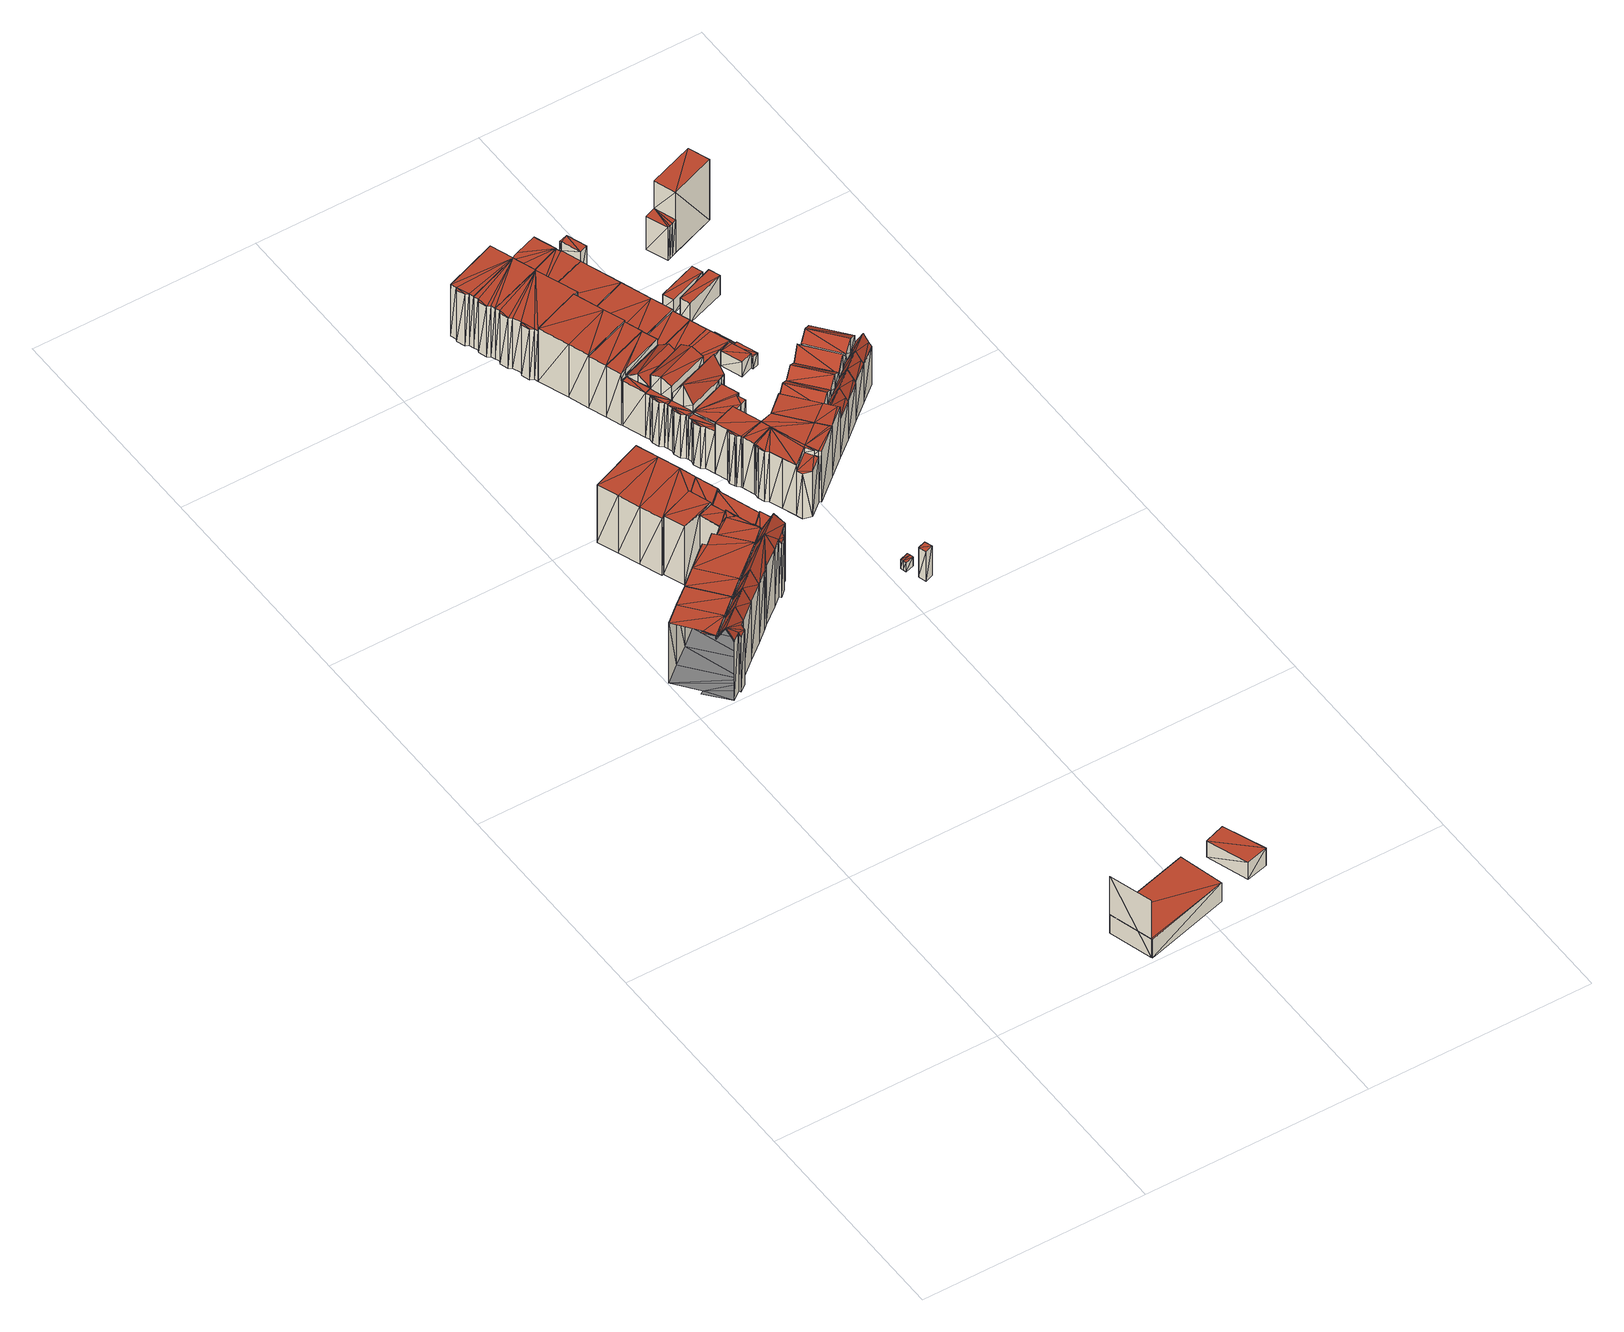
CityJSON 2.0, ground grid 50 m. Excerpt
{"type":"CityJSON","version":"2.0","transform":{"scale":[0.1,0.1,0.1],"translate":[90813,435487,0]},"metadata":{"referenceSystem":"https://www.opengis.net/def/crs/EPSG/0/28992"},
"CityObjects":{
"building1":{"type":"Building","attributes":{"TerrainHeight":0.61,"bron_tex":"UltraCAM-X 10cm juni 2008","voll_tex":"complete","bron_geo":"Lidar 15-30 punten - nov. 2008","status":"1"},"geometry":[{"type":"MultiSurface","lod":"2","boundaries":[[[0,1,2]],[[3,4,5]],[[0,2,3]],[[3,5,0]],[[6,7,8]],[[8,9,6]],[[10,11,12]],[[12,13,14]],[[14,10,12]],[[15,16,17]],[[17,18,19]],[[19,20,21]],[[22,15,17]],[[17,19,21]],[[21,22,17]],[[16,23,24]],[[24,17,16]],[[25,26,27]],[[28,29,30]],[[31,32,33]],[[34,25,27]],[[28,30,31]],[[31,33,34]],[[34,27,28]],[[28,31,34]],[[5,4,8]],[[8,7,5]],[[14,13,7]],[[7,6,14]],[[12,35,36]],[[37,11,18]],[[36,24,13]],[[13,12,36]],[[16,15,38]],[[34,25,15]],[[15,22,34]],[[33,34,22]],[[22,21,33]],[[32,33,21]],[[21,20,32]],[[31,32,20]],[[20,19,31]],[[30,31,19]],[[19,18,30]],[[37,17,39]],[[17,35,39]],[[26,27,2]],[[2,1,26]],[[24,23,0]],[[0,5,24]]],"semantics":{"surfaces":[{"type":"RoofSurface"},{"type":"GroundSurface"},{"type":"WallSurface"}],"values":[0,0,0,0,0,0,0,0,0,0,0,0,0,0,0,0,0,1,1,1,1,1,1,1,1,2,2,2,2,2,2,2,2,2,2,2,2,2,2,2,2,2,2,2,2,2,2,2,2,2]}}]},
"building2":{"type":"Building","attributes":{"TerrainHeight":0.63,"bron_tex":"UltraCAM-X 10cm juni 2008","voll_tex":"complete","bron_geo":"Lidar 15-30 punten - nov. 2008","status":"1"},"geometry":[{"type":"MultiSurface","lod":"2","boundaries":[[[40,41,1]],[[1,0,40]],[[42,43,16]],[[16,38,42]],[[43,44,23]],[[23,16,43]],[[25,26,45]],[[45,46,25]],[[25,46,42]],[[42,38,25]],[[45,26,1]],[[1,41,45]],[[23,44,40]],[[40,0,23]]],"semantics":{"surfaces":[{"type":"RoofSurface"},{"type":"GroundSurface"},{"type":"WallSurface"}],"values":[0,0,0,0,0,0,1,1,2,2,2,2,2,2]}}]},
"building3":{"type":"Building","attributes":{"TerrainHeight":3.37,"bron_tex":"UltraCAM-X 10cm juni 2008","voll_tex":"complete","bron_geo":"Lidar 15-30 punten - nov. 2008","status":"1"},"geometry":[{"type":"MultiSurface","lod":"2","boundaries":[[[47,48,49]],[[50,51,52]],[[52,53,47]],[[47,49,50]],[[50,52,47]],[[54,55,56]],[[56,57,58]],[[58,59,60]],[[60,54,56]],[[56,58,60]],[[56,55,61]],[[61,62,56]],[[54,55,48]],[[48,49,54]],[[60,54,49]],[[49,50,60]],[[59,60,50]],[[50,51,59]],[[58,59,51]],[[51,52,58]],[[57,58,52]],[[52,53,57]],[[56,57,53]],[[53,47,56]]],"semantics":{"surfaces":[{"type":"RoofSurface"},{"type":"GroundSurface"},{"type":"WallSurface"}],"values":[0,0,0,0,0,1,1,1,1,1,2,2,2,2,2,2,2,2,2,2,2,2,2,2]}}]},
"building4":{"type":"Building","attributes":{"TerrainHeight":0.52,"bron_tex":"UltraCAM-X 10cm juni 2008","voll_tex":"complete","bron_geo":"Lidar 15-30 punten - nov. 2008","status":"1"},"geometry":[{"type":"MultiSurface","lod":"2","boundaries":[[[63,64,65]],[[65,66,63]],[[67,68,69]],[[69,70,67]],[[68,71,72]],[[72,69,68]],[[46,45,73]],[[73,74,46]],[[46,74,67]],[[67,70,46]],[[43,42,70]],[[70,69,43]],[[44,43,69]],[[69,72,44]],[[73,45,65]],[[65,64,73]],[[72,71,63]],[[63,66,72]],[[41,40,66]],[[66,65,41]]],"semantics":{"surfaces":[{"type":"RoofSurface"},{"type":"GroundSurface"},{"type":"WallSurface"}],"values":[0,0,0,0,0,0,1,1,2,2,2,2,2,2,2,2,2,2,2,2]}}]},
"building5":{"type":"Building","attributes":{"TerrainHeight":0.45,"bron_tex":"UltraCAM-X 10cm juni 2008","voll_tex":"complete","bron_geo":"Lidar 15-30 punten - nov. 2008","status":"1"},"geometry":[{"type":"MultiSurface","lod":"2","boundaries":[[[75,76,64]],[[64,63,77]],[[77,78,79]],[[80,75,64]],[[77,79,80]],[[80,64,77]],[[81,82,83]],[[83,84,85]],[[86,81,83]],[[83,85,86]],[[83,87,88]],[[88,82,83]],[[89,90,91]],[[91,92,93]],[[94,74,73]],[[73,95,96]],[[89,91,93]],[[93,94,73]],[[73,96,89]],[[89,93,73]],[[97,98,83]],[[83,84,97]],[[93,92,84]],[[84,85,93]],[[94,93,85]],[[85,86,94]],[[74,94,86]],[[86,81,74]],[[68,67,81]],[[81,82,68]],[[98,99,87]],[[87,83,98]],[[71,68,82]],[[82,88,71]],[[95,73,64]],[[64,76,95]],[[96,95,76]],[[76,75,96]],[[89,96,75]],[[75,80,89]],[[90,89,80]],[[80,79,90]],[[91,90,79]],[[79,78,91]],[[100,101,78]],[[78,77,100]],[[88,87,77]],[[77,63,88]]],"semantics":{"surfaces":[{"type":"RoofSurface"},{"type":"GroundSurface"},{"type":"WallSurface"}],"values":[0,0,0,0,0,0,0,0,0,0,0,0,1,1,1,1,1,1,1,1,2,2,2,2,2,2,2,2,2,2,2,2,2,2,2,2,2,2,2,2,2,2,2,2,2,2,2,2]}}]},
"building6":{"type":"Building","attributes":{"TerrainHeight":0.44,"bron_tex":"UltraCAM-X 10cm juni 2008","voll_tex":"complete","bron_geo":"Lidar 15-30 punten - nov. 2008","status":"1"},"geometry":[{"type":"MultiSurface","lod":"2","boundaries":[[[102,103,104]],[[104,105,102]],[[106,107,108]],[[108,109,106]],[[106,109,104]],[[104,103,106]],[[107,106,103]],[[103,102,107]],[[109,108,105]],[[105,104,109]]],"semantics":{"surfaces":[{"type":"RoofSurface"},{"type":"GroundSurface"},{"type":"WallSurface"}],"values":[0,0,1,1,2,2,2,2,2,2]}}]},
"building7":{"type":"Building","attributes":{"TerrainHeight":0.46,"bron_tex":"UltraCAM-X 10cm juni 2008","voll_tex":"complete","bron_geo":"Lidar 15-30 punten - nov. 2008","status":"1"},"geometry":[{"type":"MultiSurface","lod":"2","boundaries":[[[110,111,102]],[[102,105,110]],[[112,113,108]],[[108,107,112]],[[112,107,102]],[[102,111,112]],[[108,113,110]],[[110,105,108]]],"semantics":{"surfaces":[{"type":"RoofSurface"},{"type":"GroundSurface"},{"type":"WallSurface"}],"values":[0,0,1,1,2,2,2,2]}}]},
"building8":{"type":"Building","attributes":{"TerrainHeight":0.47,"bron_tex":"UltraCAM-X 10cm juni 2008","voll_tex":"complete","bron_geo":"Lidar 15-30 punten - nov. 2008","status":"1"},"geometry":[{"type":"MultiSurface","lod":"2","boundaries":[[[114,115,111]],[[111,110,116]],[[116,117,114]],[[114,111,116]],[[118,119,113]],[[113,112,120]],[[120,118,113]],[[120,112,111]],[[111,115,120]],[[121,120,115]],[[115,114,121]],[[118,121,114]],[[114,117,118]],[[119,118,117]],[[117,116,119]],[[113,119,116]],[[116,110,113]]],"semantics":{"surfaces":[{"type":"RoofSurface"},{"type":"GroundSurface"},{"type":"WallSurface"}],"values":[0,0,0,0,1,1,1,2,2,2,2,2,2,2,2,2,2]}}]},
"building9":{"type":"Building","attributes":{"TerrainHeight":0.47,"bron_tex":"UltraCAM-X 10cm juni 2008","voll_tex":"complete","bron_geo":"Lidar 15-30 punten - nov. 2008","status":"1"},"geometry":[{"type":"MultiSurface","lod":"2","boundaries":[[[122,123,124]],[[124,125,126]],[[126,122,124]],[[127,128,129]],[[129,130,127]],[[131,127,130]],[[130,132,131]],[[133,134,118]],[[118,120,135]],[[135,133,118]],[[129,130,136]],[[136,120,129]],[[135,120,129]],[[129,128,135]],[[137,138,128]],[[128,127,137]],[[136,121,132]],[[132,130,136]],[[139,137,127]],[[127,131,139]],[[121,118,122]],[[122,123,121]],[[131,132,123]],[[123,124,131]],[[140,141,124]],[[124,125,140]],[[134,133,125]],[[125,126,134]],[[118,134,126]],[[126,122,118]]],"semantics":{"surfaces":[{"type":"RoofSurface"},{"type":"GroundSurface"},{"type":"WallSurface"}],"values":[0,0,0,0,0,0,0,1,1,1,2,2,2,2,2,2,2,2,2,2,2,2,2,2,2,2,2,2,2,2]}}]},
"building10":{"type":"Building","attributes":{"TerrainHeight":0.56,"bron_tex":"UltraCAM-X 10cm juni 2008","voll_tex":"complete","bron_geo":"Lidar 15-30 punten - nov. 2008","status":"1"},"geometry":[{"type":"MultiSurface","lod":"2","boundaries":[[[142,143,101]],[[101,100,144]],[[144,145,146]],[[146,147,142]],[[142,101,144]],[[144,146,142]],[[148,149,150]],[[150,151,148]],[[152,153,150]],[[150,149,154]],[[155,156,157]],[[150,154,158]],[[155,157,152]],[[152,150,158]],[[158,155,152]],[[159,160,98]],[[98,97,161]],[[161,162,163]],[[164,165,159]],[[159,98,161]],[[161,163,164]],[[164,159,161]],[[160,166,99]],[[99,98,160]],[[167,168,169]],[[169,170,171]],[[171,172,173]],[[174,175,176]],[[177,178,179]],[[180,92,91]],[[91,181,167]],[[169,171,173]],[[182,174,176]],[[177,179,180]],[[180,91,167]],[[169,173,182]],[[182,176,177]],[[180,167,169]],[[169,182,177]],[[177,180,169]],[[183,184,151]],[[151,150,183]],[[185,183,150]],[[150,153,185]],[[171,170,153]],[[153,152,171]],[[172,171,152]],[[152,157,172]],[[173,172,157]],[[157,156,173]],[[182,173,156]],[[156,155,182]],[[174,182,155]],[[155,158,174]],[[175,174,158]],[[158,154,175]],[[154,149,186]],[[186,159,154]],[[149,187,160]],[[160,186,149]],[[176,175,159]],[[159,165,176]],[[177,176,165]],[[165,164,177]],[[178,177,164]],[[164,163,178]],[[179,178,163]],[[163,162,179]],[[180,179,162]],[[162,161,180]],[[92,180,161]],[[161,97,92]],[[187,148,166]],[[166,160,187]],[[181,91,101]],[[101,143,181]],[[188,189,143]],[[143,142,188]],[[190,188,142]],[[142,147,190]],[[191,190,147]],[[147,146,191]],[[192,191,146]],[[146,145,192]],[[148,151,145]],[[145,144,148]],[[99,166,144]],[[144,100,99]]],"semantics":{"surfaces":[{"type":"RoofSurface"},{"type":"GroundSurface"},{"type":"WallSurface"}],"values":[0,0,0,0,0,0,0,0,0,0,0,0,0,0,0,0,0,0,0,0,0,0,0,0,1,1,1,1,1,1,1,1,1,1,1,1,1,1,1,1,2,2,2,2,2,2,2,2,2,2,2,2,2,2,2,2,2,2,2,2,2,2,2,2,2,2,2,2,2,2,2,2,2,2,2,2,2,2,2,2,2,2,2,2,2,2,2,2]}}]},
"building11":{"type":"Building","attributes":{"TerrainHeight":1.01,"bron_tex":"UltraCAM-X 10cm juni 2008","voll_tex":"complete","bron_geo":"Lidar 15-30 punten - nov. 2008","status":"1"},"geometry":[{"type":"MultiSurface","lod":"2","boundaries":[[[193,189,188]],[[190,191,192]],[[193,188,190]],[[190,192,193]],[[141,140,194]],[[195,194,140]],[[140,196,197]],[[197,195,140]],[[183,185,138]],[[138,137,183]],[[184,183,137]],[[137,139,184]],[[135,133,198]],[[198,181,167]],[[168,169,170]],[[135,198,167]],[[167,168,170]],[[170,135,167]],[[170,135,138]],[[138,185,170]],[[195,197,189]],[[189,193,195]],[[184,199,193]],[[193,192,184]],[[200,139,141]],[[141,194,200]],[[199,200,194]],[[194,195,199]],[[198,181,197]],[[197,196,198]],[[133,198,196]],[[196,140,133]]],"semantics":{"surfaces":[{"type":"RoofSurface"},{"type":"GroundSurface"},{"type":"WallSurface"}],"values":[0,0,0,0,0,0,0,0,0,0,0,0,1,1,1,1,1,1,2,2,2,2,2,2,2,2,2,2,2,2,2,2]}}]},
"building12":{"type":"Building","attributes":{"TerrainHeight":3.46,"bron_tex":"UltraCAM-X 10cm juni 2008","voll_tex":"complete","bron_geo":"Lidar 15-30 punten - nov. 2008","status":"1"},"geometry":[{"type":"MultiSurface","lod":"2","boundaries":[[[201,202,203]],[[203,204,201]],[[205,206,207]],[[207,208,205]],[[208,207,203]],[[203,202,208]],[[205,208,202]],[[202,201,205]],[[206,205,201]],[[201,204,206]],[[207,206,204]],[[204,203,207]]],"semantics":{"surfaces":[{"type":"RoofSurface"},{"type":"GroundSurface"},{"type":"WallSurface"}],"values":[0,0,1,1,2,2,2,2,2,2,2,2]}}]},
"building13":{"type":"Building","attributes":{"TerrainHeight":2.29,"bron_tex":"UltraCAM-X 10cm juni 2008","voll_tex":"complete","bron_geo":"Lidar 15-30 punten - nov. 2008","status":"1"},"geometry":[{"type":"MultiSurface","lod":"2","boundaries":[[[209,210,211]],[[211,212,213]],[[213,209,211]],[[214,215,216]],[[217,218,219]],[[219,220,221]],[[221,211,210]],[[210,214,216]],[[217,219,221]],[[221,210,216]],[[216,217,221]],[[222,223,224]],[[224,225,226]],[[226,227,228]],[[229,230,231]],[[231,232,222]],[[222,224,226]],[[226,228,229]],[[229,231,222]],[[222,226,229]],[[233,234,213]],[[213,212,233]],[[235,228,212]],[[212,211,235]],[[236,223,216]],[[216,215,236]],[[224,236,215]],[[215,214,224]],[[225,224,214]],[[214,210,225]],[[229,235,211]],[[211,221,229]],[[230,229,221]],[[221,220,230]],[[231,230,220]],[[220,219,231]],[[232,231,219]],[[219,218,232]],[[222,232,218]],[[218,217,222]],[[223,222,217]],[[217,216,223]]],"semantics":{"surfaces":[{"type":"RoofSurface"},{"type":"GroundSurface"},{"type":"WallSurface"}],"values":[0,0,0,0,0,0,0,0,0,0,0,1,1,1,1,1,1,1,1,1,2,2,2,2,2,2,2,2,2,2,2,2,2,2,2,2,2,2,2,2,2,2]}}]},
"building14":{"type":"Building","attributes":{"TerrainHeight":2.46,"bron_tex":"UltraCAM-X 10cm juni 2008","voll_tex":"complete","bron_geo":"Lidar 15-30 punten - nov. 2008","status":"1"},"geometry":[{"type":"MultiSurface","lod":"2","boundaries":[[[237,238,239]],[[240,241,242]],[[242,243,244]],[[244,245,240]],[[240,242,244]],[[237,239,234]],[[234,233,246]],[[246,247,248]],[[249,250,251]],[[251,237,234]],[[234,246,248]],[[249,251,234]],[[234,248,249]],[[252,228,227]],[[227,253,254]],[[254,255,256]],[[257,258,259]],[[259,252,227]],[[227,254,256]],[[257,259,227]],[[227,256,257]],[[241,240,238]],[[238,237,241]],[[254,253,245]],[[245,244,254]],[[243,244,254]],[[254,255,243]],[[260,255,243]],[[243,242,260]],[[252,259,247]],[[247,246,252]],[[228,252,246]],[[246,233,228]],[[242,241,237]],[[237,251,242]],[[256,260,251]],[[251,250,256]],[[257,256,250]],[[250,249,257]],[[258,257,249]],[[249,248,258]],[[259,258,248]],[[248,247,259]]],"semantics":{"surfaces":[{"type":"RoofSurface"},{"type":"GroundSurface"},{"type":"WallSurface"}],"values":[0,0,0,0,0,0,0,0,0,0,0,0,0,1,1,1,1,1,1,1,1,2,2,2,2,2,2,2,2,2,2,2,2,2,2,2,2,2,2,2,2,2,2]}}]},
"building15":{"type":"Building","attributes":{"TerrainHeight":3.62,"bron_tex":"UltraCAM-X 10cm juni 2008","voll_tex":"complete","bron_geo":"Lidar 15-30 punten - nov. 2008","status":"1"},"geometry":[{"type":"MultiSurface","lod":"2","boundaries":[[[261,262,263]],[[263,264,261]],[[265,261,264]],[[264,266,265]],[[267,268,269]],[[269,270,267]],[[270,269,263]],[[263,262,270]],[[271,270,262]],[[262,261,271]],[[269,272,264]],[[264,263,269]],[[267,271,261]],[[261,265,267]],[[268,267,265]],[[265,266,268]],[[272,268,266]],[[266,264,272]]],"semantics":{"surfaces":[{"type":"RoofSurface"},{"type":"GroundSurface"},{"type":"WallSurface"}],"values":[0,0,0,0,1,1,2,2,2,2,2,2,2,2,2,2,2,2]}}]},
"building16":{"type":"Building","attributes":{"TerrainHeight":3.78,"bron_tex":"UltraCAM-X 10cm juni 2008","voll_tex":"complete","bron_geo":"Lidar 15-30 punten - nov. 2008","status":"1"},"geometry":[{"type":"MultiSurface","lod":"2","boundaries":[[[273,274,275]],[[275,276,273]],[[277,278,279]],[[279,280,277]],[[278,277,275]],[[275,274,278]],[[279,278,274]],[[274,273,279]],[[280,279,273]],[[273,276,280]],[[277,280,276]],[[276,275,277]]],"semantics":{"surfaces":[{"type":"RoofSurface"},{"type":"GroundSurface"},{"type":"WallSurface"}],"values":[0,0,1,1,2,2,2,2,2,2,2,2]}}]},
"building17":{"type":"Building","attributes":{"TerrainHeight":2.05,"bron_tex":"UltraCAM-X 10cm juni 2008","voll_tex":"complete","bron_geo":"Lidar 15-30 punten - nov. 2008","status":"1"},"geometry":[{"type":"MultiSurface","lod":"2","boundaries":[[[281,282,283]],[[284,285,286]],[[287,288,281]],[[281,283,284]],[[284,286,287]],[[287,281,284]],[[289,290,291]],[[291,292,293]],[[294,295,296]],[[296,289,291]],[[291,293,294]],[[294,296,291]],[[297,298,299]],[[299,300,301]],[[302,223,224]],[[303,304,305]],[[305,306,307]],[[307,297,299]],[[299,301,302]],[[302,224,303]],[[303,305,307]],[[307,299,302]],[[302,303,307]],[[223,236,281]],[[281,288,223]],[[302,223,288]],[[288,287,302]],[[301,302,287]],[[287,286,301]],[[300,301,286]],[[286,285,300]],[[299,300,285]],[[285,284,299]],[[298,299,284]],[[284,283,298]],[[307,308,291]],[[291,292,307]],[[306,307,292]],[[292,293,306]],[[305,306,293]],[[293,294,305]],[[304,305,294]],[[294,295,304]],[[303,304,295]],[[295,296,303]],[[224,303,296]],[[296,289,224]],[[236,224,289]],[[289,290,236]],[[282,281,290]],[[290,291,282]]],"semantics":{"surfaces":[{"type":"RoofSurface"},{"type":"GroundSurface"},{"type":"WallSurface"}],"values":[0,0,0,0,0,0,0,0,0,0,0,0,1,1,1,1,1,1,1,1,1,1,1,2,2,2,2,2,2,2,2,2,2,2,2,2,2,2,2,2,2,2,2,2,2,2,2,2,2,2,2]}}]},
"building18":{"type":"Building","attributes":{"TerrainHeight":1.52,"bron_tex":"UltraCAM-X 10cm juni 2008","voll_tex":"complete","bron_geo":"Lidar 15-30 punten - nov. 2008","status":"1"},"geometry":[{"type":"MultiSurface","lod":"2","boundaries":[[[309,310,311]],[[312,313,314]],[[315,316,309]],[[309,311,312]],[[312,314,315]],[[315,309,312]],[[317,318,319]],[[319,320,317]],[[318,321,322]],[[322,319,318]],[[323,324,325]],[[325,326,327]],[[328,329,330]],[[330,323,325]],[[325,327,328]],[[328,330,325]],[[326,331,318]],[[318,317,326]],[[332,326,317]],[[317,320,332]],[[333,309,320]],[[320,319,333]],[[325,334,322]],[[322,321,325]],[[331,325,321]],[[321,318,331]],[[310,333,319]],[[319,322,310]],[[335,336,309]],[[309,316,335]],[[328,327,316]],[[316,315,328]],[[329,328,315]],[[315,314,329]],[[330,329,314]],[[314,313,330]],[[323,330,313]],[[313,312,323]],[[324,323,312]],[[312,311,324]]],"semantics":{"surfaces":[{"type":"RoofSurface"},{"type":"GroundSurface"},{"type":"WallSurface"}],"values":[0,0,0,0,0,0,0,0,0,0,1,1,1,1,1,1,2,2,2,2,2,2,2,2,2,2,2,2,2,2,2,2,2,2,2,2,2,2,2,2]}}]},
"building19":{"type":"Building","attributes":{"TerrainHeight":1.63,"bron_tex":"UltraCAM-X 10cm juni 2008","voll_tex":"complete","bron_geo":"Lidar 15-30 punten - nov. 2008","status":"1"},"geometry":[{"type":"MultiSurface","lod":"2","boundaries":[[[337,338,339]],[[339,340,337]],[[341,337,340]],[[340,342,343]],[[343,344,341]],[[341,340,343]],[[345,336,335]],[[346,347,348]],[[349,350,345]],[[345,335,346]],[[346,348,349]],[[349,345,346]],[[351,327,326]],[[326,352,307]],[[307,297,298]],[[353,354,355]],[[355,351,326]],[[326,307,298]],[[353,355,326]],[[326,298,353]],[[326,332,339]],[[339,338,326]],[[356,326,338]],[[338,337,356]],[[336,357,340]],[[340,339,336]],[[352,356,337]],[[337,341,352]],[[307,352,341]],[[341,344,307]],[[297,307,344]],[[344,343,297]],[[308,297,343]],[[343,342,308]],[[357,345,342]],[[342,340,357]],[[283,282,345]],[[345,350,283]],[[353,298,350]],[[350,349,353]],[[354,353,349]],[[349,348,354]],[[355,354,348]],[[348,347,355]],[[351,355,347]],[[347,346,351]],[[327,351,346]],[[346,335,327]]],"semantics":{"surfaces":[{"type":"RoofSurface"},{"type":"GroundSurface"},{"type":"WallSurface"}],"values":[0,0,0,0,0,0,0,0,0,0,0,0,1,1,1,1,1,1,1,1,2,2,2,2,2,2,2,2,2,2,2,2,2,2,2,2,2,2,2,2,2,2,2,2,2,2,2,2]}}]},
"building20":{"type":"Building","attributes":{"TerrainHeight":2.37,"bron_tex":"UltraCAM-X 10cm juni 2008","voll_tex":"complete","bron_geo":"Lidar 15-30 punten - nov. 2008","status":"1"},"geometry":[{"type":"MultiSurface","lod":"2","boundaries":[[[358,359,360]],[[360,361,362]],[[362,363,364]],[[364,358,360]],[[360,362,364]],[[359,365,210]],[[210,209,213]],[[213,360,359]],[[359,210,213]],[[366,367,368]],[[369,370,225]],[[225,226,227]],[[227,253,371]],[[371,372,373]],[[373,369,225]],[[225,227,371]],[[371,373,225]],[[372,373,364]],[[364,363,372]],[[371,372,363]],[[363,362,371]],[[366,368,362]],[[362,361,366]],[[239,238,361]],[[361,360,239]],[[370,225,210]],[[210,365,370]],[[234,239,360]],[[360,213,234]],[[253,371,368]],[[368,367,253]],[[240,245,367]],[[367,366,240]]],"semantics":{"surfaces":[{"type":"RoofSurface"},{"type":"GroundSurface"},{"type":"WallSurface"}],"values":[0,0,0,0,0,0,0,0,0,0,1,1,1,1,1,1,1,2,2,2,2,2,2,2,2,2,2,2,2,2,2,2,2]}}]},
"building21":{"type":"Building","attributes":{"TerrainHeight":0.68,"bron_tex":"UltraCAM-X 10cm juni 2008","voll_tex":"complete","bron_geo":"Lidar 15-30 punten - nov. 2008","status":"1"},"geometry":[{"type":"MultiSurface","lod":"2","boundaries":[[[374,375,376]],[[377,378,379]],[[380,381,374]],[[374,376,377]],[[377,379,380]],[[380,374,377]],[[382,383,384]],[[384,385,386]],[[387,382,384]],[[384,386,388]],[[388,387,384]],[[389,390,391]],[[392,393,394]],[[394,395,396]],[[397,398,399]],[[399,389,391]],[[400,392,394]],[[394,396,397]],[[397,399,391]],[[391,400,394]],[[394,397,391]],[[400,391,382]],[[382,387,400]],[[401,402,386]],[[386,385,401]],[[403,404,384]],[[384,383,403]],[[405,406,407]],[[407,375,405]],[[408,409,410]],[[410,407,408]],[[409,411,412]],[[412,410,409]],[[413,414,376]],[[376,412,413]],[[383,382,375]],[[375,374,383]],[[415,416,374]],[[374,381,415]],[[397,396,381]],[[381,380,397]],[[398,397,380]],[[380,379,398]],[[399,398,379]],[[379,378,399]],[[389,399,378]],[[378,377,389]],[[390,389,377]],[[377,376,390]]],"semantics":{"surfaces":[{"type":"RoofSurface"},{"type":"GroundSurface"},{"type":"WallSurface"}],"values":[0,0,0,0,0,0,0,0,0,0,0,1,1,1,1,1,1,1,1,1,1,2,2,2,2,2,2,2,2,2,2,2,2,2,2,2,2,2,2,2,2,2,2,2,2,2,2,2,2]}}]},
"building22":{"type":"Building","attributes":{"TerrainHeight":0.81,"bron_tex":"UltraCAM-X 10cm juni 2008","voll_tex":"complete","bron_geo":"Lidar 15-30 punten - nov. 2008","status":"1"},"geometry":[{"type":"MultiSurface","lod":"2","boundaries":[[[417,418,416]],[[416,415,419]],[[419,420,421]],[[422,417,416]],[[416,419,421]],[[421,422,416]],[[423,424,404]],[[404,403,425]],[[425,426,427]],[[423,404,425]],[[425,427,423]],[[428,396,395]],[[395,429,430]],[[430,431,432]],[[432,433,434]],[[434,435,436]],[[436,428,395]],[[430,432,434]],[[434,436,395]],[[395,430,434]],[[437,438,426]],[[426,425,437]],[[425,403,416]],[[416,418,425]],[[439,440,418]],[[418,417,439]],[[434,433,417]],[[417,422,434]],[[435,434,422]],[[422,421,435]],[[436,435,421]],[[421,420,436]],[[428,436,420]],[[420,419,428]],[[396,428,419]],[[419,415,396]]],"semantics":{"surfaces":[{"type":"RoofSurface"},{"type":"GroundSurface"},{"type":"WallSurface"}],"values":[0,0,0,0,0,0,0,0,0,0,0,1,1,1,1,1,1,1,1,1,2,2,2,2,2,2,2,2,2,2,2,2,2,2,2,2]}}]},
"building23":{"type":"Building","attributes":{"TerrainHeight":0.9,"bron_tex":"UltraCAM-X 10cm juni 2008","voll_tex":"complete","bron_geo":"Lidar 15-30 punten - nov. 2008","status":"1"},"geometry":[{"type":"MultiSurface","lod":"2","boundaries":[[[441,442,440]],[[440,439,443]],[[443,444,445]],[[446,447,448]],[[449,441,440]],[[440,443,445]],[[446,448,449]],[[440,445,450]],[[446,449,440]],[[440,450,446]],[[437,438,451]],[[451,452,437]],[[453,433,432]],[[432,454,455]],[[456,457,458]],[[459,460,461]],[[461,453,432]],[[432,455,456]],[[456,458,462]],[[459,461,432]],[[432,456,462]],[[462,459,432]],[[454,432,438]],[[438,451,454]],[[463,454,451]],[[451,452,463]],[[452,437,440]],[[440,442,452]],[[455,463,442]],[[442,441,455]],[[456,455,441]],[[441,449,456]],[[457,456,449]],[[449,448,457]],[[458,457,448]],[[448,447,458]],[[462,458,447]],[[447,446,462]],[[459,462,446]],[[446,450,459]],[[460,459,450]],[[450,445,460]],[[461,460,445]],[[445,444,461]],[[453,461,444]],[[444,443,453]],[[433,453,443]],[[443,439,433]]],"semantics":{"surfaces":[{"type":"RoofSurface"},{"type":"GroundSurface"},{"type":"WallSurface"}],"values":[0,0,0,0,0,0,0,0,0,0,0,0,1,1,1,1,1,1,1,1,1,1,2,2,2,2,2,2,2,2,2,2,2,2,2,2,2,2,2,2,2,2,2,2,2,2,2,2]}}]},
"building24":{"type":"Building","attributes":{"TerrainHeight":0.99,"bron_tex":"UltraCAM-X 10cm juni 2008","voll_tex":"complete","bron_geo":"Lidar 15-30 punten - nov. 2008","status":"1"},"geometry":[{"type":"MultiSurface","lod":"2","boundaries":[[[464,465,466]],[[466,467,464]],[[468,469,470]],[[470,471,468]],[[472,451,452]],[[452,473,472]],[[455,454,474]],[[474,475,455]],[[476,455,466]],[[466,465,476]],[[471,470,465]],[[465,464,471]],[[455,475,467]],[[467,466,455]],[[463,476,470]],[[470,469,463]],[[473,452,469]],[[469,468,473]],[[477,478,468]],[[468,471,477]],[[454,463,452]],[[452,451,454]],[[474,454,451]],[[451,472,474]]],"semantics":{"surfaces":[{"type":"RoofSurface"},{"type":"GroundSurface"},{"type":"WallSurface"}],"values":[0,0,0,0,0,0,1,1,2,2,2,2,2,2,2,2,2,2,2,2,2,2,2,2]}}]},
"building25":{"type":"Building","attributes":{"TerrainHeight":1.03,"bron_tex":"UltraCAM-X 10cm juni 2008","voll_tex":"complete","bron_geo":"Lidar 15-30 punten - nov. 2008","status":"1"},"geometry":[{"type":"MultiSurface","lod":"2","boundaries":[[[479,480,464]],[[464,467,479]],[[481,482,478]],[[478,477,481]],[[483,484,472]],[[472,473,483]],[[475,474,485]],[[485,486,475]],[[481,477,464]],[[464,480,481]],[[487,488,480]],[[480,479,487]],[[475,486,479]],[[479,467,475]],[[483,473,478]],[[478,482,483]],[[489,490,482]],[[482,481,489]],[[485,474,472]],[[472,484,485]],[[491,492,484]],[[484,483,491]]],"semantics":{"surfaces":[{"type":"RoofSurface"},{"type":"GroundSurface"},{"type":"WallSurface"}],"values":[0,0,0,0,0,0,1,1,2,2,2,2,2,2,2,2,2,2,2,2,2,2]}}]},
"building26":{"type":"Building","attributes":{"TerrainHeight":1.4,"bron_tex":"UltraCAM-X 10cm juni 2008","voll_tex":"complete","bron_geo":"Lidar 15-30 punten - nov. 2008","status":"1"},"geometry":[{"type":"MultiSurface","lod":"2","boundaries":[[[493,494,488]],[[488,487,493]],[[495,496,490]],[[490,489,495]],[[497,498,492]],[[492,491,497]],[[486,485,499]],[[499,500,486]],[[495,489,488]],[[488,494,495]],[[501,502,494]],[[494,493,501]],[[486,500,493]],[[493,487,486]],[[497,491,490]],[[490,496,497]],[[503,504,496]],[[496,495,503]],[[499,485,492]],[[492,498,499]],[[505,506,498]],[[498,497,505]]],"semantics":{"surfaces":[{"type":"RoofSurface"},{"type":"GroundSurface"},{"type":"WallSurface"}],"values":[0,0,0,0,0,0,1,1,2,2,2,2,2,2,2,2,2,2,2,2,2,2]}}]},
"building27":{"type":"Building","attributes":{"TerrainHeight":1.53,"bron_tex":"UltraCAM-X 10cm juni 2008","voll_tex":"complete","bron_geo":"Lidar 15-30 punten - nov. 2008","status":"1"},"geometry":[{"type":"MultiSurface","lod":"2","boundaries":[[[507,508,502]],[[502,501,509]],[[509,507,502]],[[510,511,512]],[[512,513,510]],[[514,515,504]],[[504,503,514]],[[516,517,506]],[[506,505,516]],[[518,519,520]],[[520,521,518]],[[522,523,524]],[[524,525,522]],[[500,499,526]],[[526,527,500]],[[514,503,502]],[[502,508,514]],[[524,523,508]],[[508,507,524]],[[520,519,507]],[[507,509,520]],[[500,528,509]],[[509,501,500]],[[515,514,512]],[[512,511,515]],[[516,529,511]],[[511,510,516]],[[529,505,504]],[[504,515,529]],[[526,499,506]],[[506,517,526]],[[513,512,523]],[[523,522,513]],[[519,518,525]],[[525,524,519]],[[528,527,521]],[[521,520,528]]],"semantics":{"surfaces":[{"type":"RoofSurface"},{"type":"GroundSurface"},{"type":"WallSurface"}],"values":[0,0,0,0,0,0,0,0,0,0,0,0,0,1,1,2,2,2,2,2,2,2,2,2,2,2,2,2,2,2,2,2,2,2,2,2,2]}}]},
"building28":{"type":"Building","attributes":{"TerrainHeight":1.43,"bron_tex":"UltraCAM-X 10cm juni 2008","voll_tex":"complete","bron_geo":"Lidar 15-30 punten - nov. 2008","status":"1"},"geometry":[{"type":"MultiSurface","lod":"2","boundaries":[[[530,531,532]],[[532,533,534]],[[534,530,532]],[[535,536,537]],[[537,538,539]],[[539,540,541]],[[541,535,537]],[[537,539,541]],[[542,543,544]],[[544,545,542]],[[546,547,548]],[[548,549,546]],[[550,547,546]],[[546,551,550]],[[526,527,324]],[[552,553,554]],[[555,526,324]],[[552,554,555]],[[555,324,325]],[[556,552,555]],[[555,325,556]],[[510,513,533]],[[533,532,510]],[[538,537,532]],[[532,531,538]],[[556,557,531]],[[531,530,556]],[[325,556,530]],[[530,534,325]],[[517,516,537]],[[537,536,517]],[[555,526,536]],[[536,535,555]],[[558,559,535]],[[535,541,558]],[[560,561,541]],[[541,540,560]],[[552,553,540]],[[540,539,552]],[[557,552,539]],[[539,538,557]],[[522,525,549]],[[549,548,522]],[[547,548,533]],[[533,562,547]],[[544,563,546]],[[546,549,544]],[[534,562,547]],[[547,550,534]],[[551,550,325]],[[325,334,551]],[[563,543,551]],[[551,546,563]],[[518,521,545]],[[545,544,518]],[[311,310,543]],[[543,542,311]],[[527,324,542]],[[542,545,527]]],"semantics":{"surfaces":[{"type":"RoofSurface"},{"type":"GroundSurface"},{"type":"WallSurface"}],"values":[0,0,0,0,0,0,0,0,0,0,0,0,0,0,1,1,1,1,1,1,1,2,2,2,2,2,2,2,2,2,2,2,2,2,2,2,2,2,2,2,2,2,2,2,2,2,2,2,2,2,2,2,2,2,2,2,2,2,2]}}]},
"building29":{"type":"Building","attributes":{"TerrainHeight":2.28,"bron_tex":"UltraCAM-X 10cm juni 2008","voll_tex":"complete","bron_geo":"Lidar 15-30 punten - nov. 2008","status":"1"},"geometry":[{"type":"MultiSurface","lod":"2","boundaries":[[[564,565,566]],[[566,567,568]],[[568,569,564]],[[564,566,568]],[[565,570,571]],[[571,566,565]],[[369,370,572]],[[573,574,373]],[[373,369,572]],[[572,573,373]],[[573,575,565]],[[565,564,573]],[[576,577,564]],[[564,569,576]],[[373,574,569]],[[569,568,373]],[[358,364,568]],[[568,567,358]],[[359,358,567]],[[567,566,359]],[[572,370,571]],[[571,570,572]],[[575,572,570]],[[570,565,575]],[[365,359,566]],[[566,571,365]]],"semantics":{"surfaces":[{"type":"RoofSurface"},{"type":"GroundSurface"},{"type":"WallSurface"}],"values":[0,0,0,0,0,0,1,1,1,1,2,2,2,2,2,2,2,2,2,2,2,2,2,2,2,2]}}]},
"building30":{"type":"Building","attributes":{"TerrainHeight":2.13,"bron_tex":"UltraCAM-X 10cm juni 2008","voll_tex":"complete","bron_geo":"Lidar 15-30 punten - nov. 2008","status":"1"},"geometry":[{"type":"MultiSurface","lod":"2","boundaries":[[[578,579,580]],[[580,581,578]],[[582,578,581]],[[581,577,576]],[[576,583,582]],[[582,581,576]],[[584,585,586]],[[586,587,584]],[[588,589,585]],[[585,586,588]],[[573,572,590]],[[591,592,574]],[[574,573,590]],[[590,591,574]],[[575,593,581]],[[581,580,575]],[[574,592,583]],[[583,576,574]],[[593,573,577]],[[577,581,593]],[[594,572,587]],[[587,586,594]],[[584,585,595]],[[595,580,584]],[[572,575,584]],[[584,587,572]],[[590,594,586]],[[586,588,590]],[[596,590,588]],[[588,589,596]],[[595,579,589]],[[589,585,595]]],"semantics":{"surfaces":[{"type":"RoofSurface"},{"type":"GroundSurface"},{"type":"WallSurface"}],"values":[0,0,0,0,0,0,0,0,0,0,1,1,1,1,2,2,2,2,2,2,2,2,2,2,2,2,2,2,2,2,2,2]}}]},
"building31":{"type":"Building","attributes":{"TerrainHeight":2.13,"bron_tex":"UltraCAM-X 10cm juni 2008","voll_tex":"complete","bron_geo":"Lidar 15-30 punten - nov. 2008","status":"1"},"geometry":[{"type":"MultiSurface","lod":"2","boundaries":[[[579,578,597]],[[579,597,598]],[[599,597,578]],[[578,582,583]],[[583,600,599]],[[599,578,583]],[[601,602,603]],[[603,604,601]],[[605,606,602]],[[602,601,605]],[[591,590,607]],[[608,609,592]],[[592,591,607]],[[607,608,592]],[[610,590,603]],[[603,602,610]],[[604,601,611]],[[611,579,604]],[[590,596,604]],[[604,603,590]],[[607,610,602]],[[602,606,607]],[[612,607,606]],[[606,605,612]],[[611,598,605]],[[605,601,611]],[[592,609,600]],[[600,583,592]]],"semantics":{"surfaces":[{"type":"RoofSurface"},{"type":"GroundSurface"},{"type":"WallSurface"}],"values":[0,0,0,0,0,0,0,0,0,0,1,1,1,1,2,2,2,2,2,2,2,2,2,2,2,2,2,2]}}]},
"building32":{"type":"Building","attributes":{"TerrainHeight":1.3,"bron_tex":"UltraCAM-X 10cm juni 2008","voll_tex":"complete","bron_geo":"Lidar 15-30 punten - nov. 2008","status":"1"},"geometry":[{"type":"MultiSurface","lod":"2","boundaries":[[[613,561,560]],[[560,614,615]],[[615,613,560]],[[616,617,553]],[[553,554,618]],[[618,616,553]],[[619,558,561]],[[561,613,619]],[[620,621,613]],[[613,615,620]],[[617,616,615]],[[615,614,617]],[[553,617,614]],[[614,560,553]]],"semantics":{"surfaces":[{"type":"RoofSurface"},{"type":"GroundSurface"},{"type":"WallSurface"}],"values":[0,0,0,1,1,1,2,2,2,2,2,2,2,2]}}]},
"building33":{"type":"Building","attributes":{"TerrainHeight":0.84,"bron_tex":"UltraCAM-X 10cm juni 2008","voll_tex":"complete","bron_geo":"Lidar 15-30 punten - nov. 2008","status":"1"},"geometry":[{"type":"MultiSurface","lod":"2","boundaries":[[[622,623,624]],[[624,625,626]],[[627,622,624]],[[624,626,627]],[[431,430,429]],[[628,629,432]],[[431,429,628]],[[628,432,431]],[[629,628,624]],[[624,623,629]],[[432,629,623]],[[623,622,432]],[[427,426,622]],[[622,627,427]],[[423,427,627]],[[627,626,423]],[[424,423,626]],[[626,625,424]]],"semantics":{"surfaces":[{"type":"RoofSurface"},{"type":"GroundSurface"},{"type":"WallSurface"}],"values":[0,0,0,0,1,1,1,1,2,2,2,2,2,2,2,2,2,2]}}]},
"building34":{"type":"Building","attributes":{"TerrainHeight":1.54,"bron_tex":"UltraCAM-X 10cm juni 2008","voll_tex":"complete","bron_geo":"Lidar 15-30 punten - nov. 2008","status":"1"},"geometry":[{"type":"MultiSurface","lod":"2","boundaries":[[[630,631,559]],[[558,619,632]],[[632,630,559]],[[559,558,632]],[[555,633,634]],[[634,635,618]],[[554,555,634]],[[634,618,554]],[[633,555,559]],[[559,631,633]],[[634,633,631]],[[631,630,634]],[[635,634,630]],[[630,632,635]]],"semantics":{"surfaces":[{"type":"RoofSurface"},{"type":"GroundSurface"},{"type":"WallSurface"}],"values":[0,0,0,0,1,1,1,1,2,2,2,2,2,2]}}]},
"building35":{"type":"Building","attributes":{"TerrainHeight":1.54,"bron_tex":"UltraCAM-X 10cm juni 2008","voll_tex":"complete","bron_geo":"Lidar 15-30 punten - nov. 2008","status":"1"},"geometry":[{"type":"MultiSurface","lod":"2","boundaries":[[[636,637,621]],[[620,638,636]],[[636,621,620]],[[616,618,635]],[[635,639,640]],[[640,616,635]],[[632,619,621]],[[621,637,632]],[[639,635,637]],[[637,636,639]],[[640,639,636]],[[636,638,640]],[[616,640,638]],[[638,620,616]]],"semantics":{"surfaces":[{"type":"RoofSurface"},{"type":"GroundSurface"},{"type":"WallSurface"}],"values":[0,0,0,1,1,1,2,2,2,2,2,2,2,2]}}]},
"building36":{"type":"Building","attributes":{"TerrainHeight":1.95,"bron_tex":"UltraCAM-X 10cm juni 2008","voll_tex":"complete","bron_geo":"Lidar 15-30 punten - nov. 2008","status":"1"},"geometry":[{"type":"MultiSurface","lod":"2","boundaries":[[[641,642,643]],[[641,643,644]],[[645,643,642]],[[642,646,647]],[[647,648,645]],[[645,642,647]],[[649,650,651]],[[651,652,649]],[[650,653,654]],[[654,651,650]],[[608,607,655]],[[656,657,609]],[[609,608,655]],[[655,656,609]],[[658,607,652]],[[652,651,658]],[[641,659,650]],[[650,649,641]],[[652,649,612]],[[612,607,652]],[[655,658,651]],[[651,654,655]],[[653,654,655]],[[655,660,653]],[[659,644,653]],[[653,650,659]],[[661,662,644]],[[644,643,661]],[[598,597,642]],[[642,641,598]],[[663,661,643]],[[643,645,663]],[[664,663,645]],[[645,648,664]],[[609,657,648]],[[648,647,609]],[[599,600,647]],[[647,646,599]],[[597,599,646]],[[646,642,597]]],"semantics":{"surfaces":[{"type":"RoofSurface"},{"type":"GroundSurface"},{"type":"WallSurface"}],"values":[0,0,0,0,0,0,0,0,0,0,1,1,1,1,2,2,2,2,2,2,2,2,2,2,2,2,2,2,2,2,2,2,2,2,2,2,2,2,2,2]}}]},
"building37":{"type":"Building","attributes":{"TerrainHeight":1.48,"bron_tex":"UltraCAM-X 10cm juni 2008","voll_tex":"complete","bron_geo":"Lidar 15-30 punten - nov. 2008","status":"1"},"geometry":[{"type":"MultiSurface","lod":"2","boundaries":[[[665,666,667]],[[667,668,665]],[[669,670,671]],[[671,672,669]],[[672,671,667]],[[667,666,672]],[[669,672,666]],[[666,665,669]],[[670,669,665]],[[665,668,670]],[[671,670,668]],[[668,667,671]]],"semantics":{"surfaces":[{"type":"RoofSurface"},{"type":"GroundSurface"},{"type":"WallSurface"}],"values":[0,0,1,1,2,2,2,2,2,2,2,2]}}]},
"building38":{"type":"Building","attributes":{"TerrainHeight":2.2,"bron_tex":"UltraCAM-X 10cm juni 2008","voll_tex":"complete","bron_geo":"Lidar 15-30 punten - nov. 2008","status":"1"},"geometry":[{"type":"MultiSurface","lod":"2","boundaries":[[[673,674,661]],[[661,663,664]],[[664,675,673]],[[673,661,664]],[[674,676,662]],[[662,661,674]],[[677,678,679]],[[679,680,677]],[[681,678,677]],[[677,682,681]],[[656,655,683]],[[684,685,657]],[[657,656,683]],[[683,684,657]],[[683,686,677]],[[677,680,683]],[[687,683,680]],[[680,679,687]],[[688,676,679]],[[679,678,688]],[[686,655,682]],[[682,677,686]],[[681,678,688]],[[688,662,681]],[[655,660,681]],[[681,682,655]],[[657,685,675]],[[675,664,657]]],"semantics":{"surfaces":[{"type":"RoofSurface"},{"type":"GroundSurface"},{"type":"WallSurface"}],"values":[0,0,0,0,0,0,0,0,0,0,1,1,1,1,2,2,2,2,2,2,2,2,2,2,2,2,2,2]}}]},
"building39":{"type":"Building","attributes":{"TerrainHeight":1.56,"bron_tex":"UltraCAM-X 10cm juni 2008","voll_tex":"complete","bron_geo":"Lidar 15-30 punten - nov. 2008","status":"1"},"geometry":[{"type":"MultiSurface","lod":"2","boundaries":[[[689,690,691]],[[691,692,689]],[[693,694,695]],[[695,696,693]],[[694,693,691]],[[691,690,694]],[[695,694,690]],[[690,689,695]],[[696,695,689]],[[689,692,696]],[[693,696,692]],[[692,691,693]]],"semantics":{"surfaces":[{"type":"RoofSurface"},{"type":"GroundSurface"},{"type":"WallSurface"}],"values":[0,0,1,1,2,2,2,2,2,2,2,2]}}]},
"building40":{"type":"Building","attributes":{"TerrainHeight":1.32,"bron_tex":"UltraCAM-X 10cm juni 2008","voll_tex":"complete","bron_geo":"Lidar 15-30 punten - nov. 2008","status":"1"},"geometry":[{"type":"MultiSurface","lod":"2","boundaries":[[[697,698,699]],[[699,700,697]],[[701,702,703]],[[703,704,705]],[[706,701,703]],[[703,705,706]],[[707,708,709]],[[709,710,711]],[[711,712,707]],[[707,709,711]],[[712,713,702]],[[702,701,712]],[[707,712,701]],[[701,706,707]],[[708,707,706]],[[706,705,708]],[[709,708,705]],[[705,704,709]],[[711,710,699]],[[699,698,711]],[[697,698,711]],[[711,713,697]],[[703,702,697]],[[697,700,703]]],"semantics":{"surfaces":[{"type":"RoofSurface"},{"type":"GroundSurface"},{"type":"WallSurface"}],"values":[0,0,0,0,0,0,1,1,1,1,2,2,2,2,2,2,2,2,2,2,2,2,2,2]}}]}
},
"vertices":[
[101,1070,159],[41,1143,159],[3,1111,159],[45,1059,159],[42,1057,159],[58,1034,159],[56,1033,161],[58,1034,161],[42,1057,161],[38,1054,161],[68,1018,187],[79,1005,158],[69,1019,187],[58,1034,155],[56,1033,155],[124,1042,155],[114,1055,187],[70,1018,187],[79,1005,156],[100,1022,155],[103,1017,144],[119,1030,144],[115,1035,155],[101,1070,150],[58,1034,150],[124,1042,0],[41,1143,0],[3,1111,0],[45,1059,0],[38,1054,0],[79,1005,0],[100,1022,0],[103,1017,0],[119,1030,0],[115,1035,0],[69,1018,187],[69,1019,186],[72,1015,180],[124,1042,154],[70,1018,186],
[140,1103,159],[81,1175,159],[164,1075,154],[153,1088,187],[140,1103,150],[81,1175,0],[164,1075,0],
[354,13,49],[325,109,49],[330,111,49],[330,110,49],[519,161,49],[545,62,49],[355,10,49],[330,111,0],[325,109,0],[354,13,0],[355,10,0],[545,62,0],[519,161,0],[330,110,0],[325,109,150],[354,13,150],
[178,1135,160],[119,1207,160],[81,1175,160],[140,1103,160],[202,1106,154],[191,1120,188],[153,1088,188],[164,1075,155],[178,1135,151],[140,1103,151],[119,1207,0],[202,1106,0],
[170,1249,160],[156,1238,160],[254,1198,160],[206,1255,160],[199,1262,160],[176,1242,160],[202,1106,155],[191,1120,189],[266,1183,189],[278,1168,153],[239,1137,154],[230,1129,154],[254,1198,152],[178,1135,152],[176,1242,0],[199,1262,0],[206,1255,0],[278,1168,0],[239,1137,0],[230,1129,0],[156,1238,0],[170,1249,0],[278,1168,152],[266,1183,187],[254,1198,151],[254,1198,159],[206,1255,159],
[232,1491,152],[214,1539,152],[96,1493,152],[114,1448,152],[214,1539,0],[232,1491,0],[114,1448,0],[96,1493,0],
[131,1401,152],[249,1445,152],[249,1445,0],[131,1401,0],
[229,1383,151],[266,1397,151],[149,1353,151],[153,1354,151],[153,1354,0],[149,1353,0],[266,1397,0],[229,1383,0],
[153,1354,155],[229,1383,155],[246,1335,155],[212,1322,155],[170,1309,155],[266,1342,175],[284,1349,141],[266,1397,142],[249,1390,175],[246,1335,138],[229,1383,138],[212,1322,0],[170,1309,0],[284,1349,0],[249,1390,0],[266,1342,170],[284,1349,136],[246,1335,132],[212,1322,150],[246,1335,150],
[246,1283,159],[228,1275,159],[285,1225,159],[279,1241,159],[277,1240,159],[264,1275,159],[285,1225,137],[310,1219,174],[299,1249,174],[279,1241,137],[320,1251,139],[318,1255,139],[333,1215,138],[327,1232,139],[332,1234,129],[325,1253,129],[329,1226,138],[333,1215,152],[310,1220,187],[299,1186,152],[303,1182,141],[318,1195,141],[315,1199,151],[323,1206,151],[285,1225,151],[246,1283,0],[264,1275,0],[277,1240,0],[318,1255,0],[320,1251,0],[325,1253,0],[332,1234,0],[329,1226,0],[333,1215,0],[323,1206,0],[315,1199,0],[318,1195,0],[303,1182,0],[299,1186,0],[228,1275,0],[327,1232,0],[299,1249,170],[279,1241,132],[318,1255,134],[310,1219,187],[310,1220,174],[246,1283,155],[228,1275,155],[264,1275,155],[277,1240,155],[279,1241,155],
[258,1303,155],[246,1334,150],[258,1303,150],[228,1276,150],[228,1275,150],[228,1276,0],[258,1303,132],[246,1334,132],
[666,95,46],[631,190,43],[586,175,43],[618,82,46],[666,95,0],[618,82,0],[586,175,0],[631,190,0],
[453,1476,134],[454,1477,134],[402,1461,134],[411,1436,134],[460,1455,134],[431,1540,134],[394,1527,134],[380,1522,134],[390,1495,134],[388,1485,134],[393,1473,134],[394,1471,134],[401,1465,134],[390,1495,0],[380,1522,0],[431,1540,0],[454,1477,0],[453,1476,0],[460,1455,0],[411,1436,0],[401,1465,0],[394,1471,0],[393,1473,0],[388,1485,0],[411,1436,133],[460,1455,133],[402,1461,0],[394,1527,0],
[483,1377,133],[495,1360,133],[488,1381,133],[495,1360,119],[483,1377,119],[445,1345,119],[450,1332,119],[469,1327,119],[499,1351,119],[412,1433,133],[411,1424,133],[416,1409,133],[423,1403,133],[434,1375,133],[445,1345,133],[412,1433,0],[499,1351,0],[469,1327,0],[450,1332,0],[434,1375,0],[423,1403,0],[416,1409,0],[411,1424,0],[445,1345,0],
[551,1121,25],[549,1128,24],[530,1122,24],[532,1116,25],[553,1115,24],[534,1109,24],[553,1115,0],[534,1109,0],[530,1122,0],[549,1128,0],[551,1121,0],[532,1116,0],
[569,1074,78],[563,1091,78],[546,1085,78],[551,1067,78],[546,1085,0],[563,1091,0],[569,1074,0],[551,1067,0],
[394,1527,111],[372,1583,111],[359,1579,111],[361,1572,111],[359,1563,111],[365,1548,111],[372,1542,111],[380,1522,111],[431,1540,117],[394,1527,117],[372,1583,117],[456,1614,117],[469,1577,117],[463,1574,117],[470,1554,117],[456,1549,117],[448,1611,0],[359,1579,0],[361,1572,0],[359,1563,0],[365,1548,0],[372,1542,0],[456,1549,0],[470,1554,0],[463,1574,0],[469,1577,0],[456,1614,0],[372,1583,0],
[355,1630,117],[338,1677,117],[324,1672,117],[328,1663,117],[327,1653,117],[332,1638,117],[340,1632,117],[342,1625,117],[447,1663,154],[438,1688,165],[346,1653,165],[355,1630,154],[430,1712,154],[338,1677,154],[328,1663,0],[324,1672,0],[430,1712,0],[447,1663,0],[342,1625,0],[340,1632,0],[332,1638,0],[327,1653,0],[438,1688,0],[355,1630,0],[346,1653,117],[338,1677,0],[342,1625,116],[355,1630,116],
[455,1640,174],[447,1663,135],[355,1630,135],[364,1606,174],[464,1617,136],[372,1583,135],[448,1611,135],[456,1614,135],[372,1583,116],[346,1615,116],[344,1605,116],[349,1591,116],[357,1584,116],[359,1579,116],[346,1615,0],[464,1617,0],[357,1584,0],[349,1591,0],[344,1605,0],[455,1640,0],[364,1606,116],
[553,1397,134],[535,1419,134],[488,1381,134],[495,1360,134],[500,1353,134],[504,1349,134],[557,1393,134],[481,1485,134],[495,1360,120],[499,1351,120],[500,1353,120],[553,1397,0],[481,1485,0],[500,1353,0],[504,1349,0],[557,1393,0],
[305,2090,136],[287,2140,136],[169,2096,136],[173,2084,136],[170,2077,136],[177,2059,136],[184,2056,136],[187,2046,136],[287,2140,48],[305,2090,48],[434,2138,48],[419,2177,48],[416,2186,48],[345,2160,48],[368,2169,48],[173,2084,0],[169,2096,0],[287,2140,0],[368,2169,0],[416,2186,0],[419,2177,0],[434,2138,0],[187,2046,0],[184,2056,0],[177,2059,0],[170,2077,0],[345,2160,0],[419,2177,23],[416,2186,23],[305,2090,47],[434,2138,47],[287,2140,100],[277,2136,100],[277,2136,136],[277,2136,127],[270,2133,127],[270,2133,136],[226,2117,127],[226,2117,136],[226,2117,126],[169,2096,126],[187,2046,135],[305,2090,135],
[204,1999,135],[323,2041,135],[191,2037,135],[188,2030,135],[194,2012,135],[201,2008,135],[438,2128,47],[437,2131,47],[323,2041,47],[454,2087,47],[439,2129,47],[191,2037,0],[437,2131,0],[438,2128,0],[439,2129,0],[454,2087,0],[204,1999,0],[201,2008,0],[194,2012,0],[188,2030,0],[323,2041,46],[454,2087,46],[204,1999,134],[323,2041,134],
[239,1906,134],[357,1950,134],[208,1990,134],[205,1983,134],[211,1965,134],[225,1943,134],[222,1936,134],[228,1918,134],[236,1914,134],[218,1961,134],[486,1998,46],[357,1950,46],[208,1990,0],[486,1998,0],[239,1906,0],[236,1914,0],[228,1918,0],[222,1936,0],[218,1961,0],[211,1965,0],[205,1983,0],[225,1943,0],[357,1950,0],
[368,1879,140],[344,1945,140],[239,1906,140],[263,1840,140],[382,1884,103],[357,1950,103],[344,1945,103],[368,1879,103],[510,1932,46],[382,1884,46],[510,1932,0],[263,1840,0],[344,1945,0],[368,1879,102],[382,1884,102],
[279,1796,140],[385,1835,140],[385,1835,102],[399,1840,102],[399,1840,46],[527,1886,46],[527,1886,0],[279,1796,0],[279,1796,136],[385,1835,136],[385,1835,99],[399,1840,99],[399,1840,42],[527,1886,42],
[293,1758,136],[399,1796,136],[399,1796,99],[413,1801,99],[413,1801,42],[541,1848,42],[541,1848,0],[293,1758,0],[293,1758,135],[399,1796,135],[399,1796,97],[413,1801,97],[413,1801,41],[541,1848,41],
[318,1730,135],[411,1764,135],[305,1725,135],[426,1766,108],[425,1769,108],[411,1764,108],[412,1760,108],[411,1764,97],[425,1769,97],[426,1766,41],[554,1812,41],[319,1727,117],[318,1730,117],[305,1725,117],[306,1722,117],[412,1760,122],[411,1764,120],[318,1730,120],[319,1727,122],[554,1812,0],[306,1722,0],[305,1725,0],[425,1769,41],
[440,1715,109],[444,1717,109],[426,1766,109],[412,1760,109],[430,1712,109],[557,1803,42],[554,1812,42],[426,1766,42],[444,1717,42],[545,1753,42],[545,1752,42],[572,1762,42],[324,1672,118],[338,1677,118],[319,1727,118],[306,1722,118],[328,1704,139],[420,1738,139],[412,1760,123],[319,1727,123],[430,1712,121],[338,1677,121],[545,1753,0],[545,1752,0],[572,1762,0],[557,1803,0],[440,1715,0],[444,1717,0],[572,1762,27],[557,1803,27],[545,1752,39],[572,1762,39],[420,1738,109],[328,1704,118],
[594,1430,135],[576,1452,135],[535,1419,135],[553,1397,135],[557,1393,135],[597,1426,135],[521,1519,135],[481,1485,135],[521,1519,0],[594,1430,0],[597,1426,0],[576,1452,0],[597,1426,100],[594,1430,110],
[624,1471,133],[614,1484,102],[576,1452,102],[586,1440,133],[632,1461,110],[635,1457,101],[576,1452,121],[595,1468,139],[540,1535,139],[521,1519,122],[559,1551,122],[614,1484,122],[559,1551,0],[632,1461,0],[635,1457,0],[586,1440,0],[540,1535,0],[595,1468,102],[614,1484,0],
[663,1503,133],[653,1516,102],[671,1493,111],[674,1490,101],[633,1500,139],[578,1567,139],[559,1551,120],[614,1484,120],[653,1516,120],[597,1583,120],[597,1583,0],[671,1493,0],[674,1490,0],[578,1567,0],[633,1500,102],[653,1516,0],
[574,1756,39],[562,1705,39],[589,1715,39],[589,1715,0],[562,1705,0],[574,1756,0],[574,1756,27],[589,1715,32],[574,1756,32],
[454,2087,71],[472,2093,71],[456,2137,71],[437,2131,71],[438,2128,71],[439,2129,71],[456,2137,0],[472,2093,0],
[570,1809,27],[563,1806,27],[587,1761,27],[563,1806,0],[570,1809,0],[587,1761,0],
[604,1715,32],[587,1761,32],[591,1710,32],[604,1715,0],[591,1710,0],
[653,1516,104],[663,1503,135],[702,1534,135],[691,1547,104],[709,1525,113],[671,1493,112],[674,1490,103],[713,1522,104],[653,1516,115],[672,1531,145],[616,1600,145],[597,1583,114],[691,1547,114],[636,1616,114],[636,1616,0],[709,1525,0],[713,1522,0],[616,1600,0],[672,1531,104],[691,1547,0],[702,1534,132],[691,1547,101],[709,1525,110],[713,1522,101],
[633,1945,37],[625,1968,37],[538,1937,37],[547,1913,37],[633,1945,0],[547,1913,0],[538,1937,0],[625,1968,0],
[748,1558,111],[741,1566,132],[752,1554,102],[731,1579,101],[655,1632,138],[711,1563,138],[731,1579,122],[674,1648,122],[691,1547,122],[636,1616,122],[674,1648,0],[748,1558,0],[752,1554,0],[655,1632,0],[731,1579,0],[711,1563,101],
[647,1907,52],[638,1931,52],[552,1899,52],[560,1876,52],[552,1899,0],[638,1931,0],[647,1907,0],[560,1876,0],
[640,2045,160],[740,2082,160],[723,2129,160],[623,2092,160],[630,2041,87],[640,2045,87],[623,2092,87],[599,2083,87],[617,2036,87],[622,2038,87],[622,2038,0],[617,2036,0],[599,2083,0],[723,2129,0],[740,2082,0],[630,2041,0],[640,2045,0]
]}
